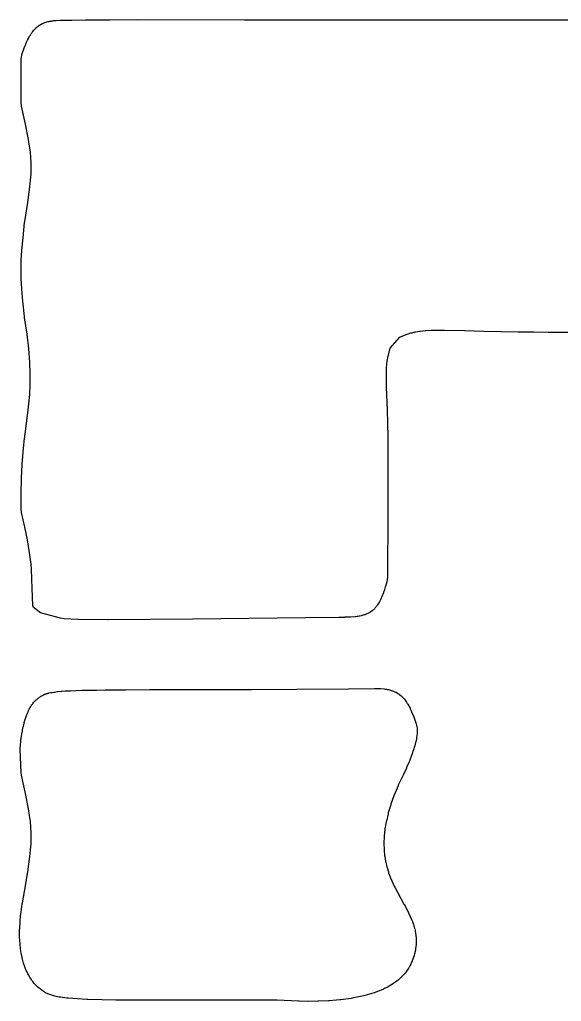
# Model space of a CAD drawing. Header units: millimetres. Extents: x 73.6 to 173.5, y -158 to -94.8.
# Drawn here: x 166.893 to 167.995, y -139.736 to -137.737 of the extents above; entities that cross this region are included whole.
import ezdxf

# ---------------------------------------------------------------- set-up
doc = ezdxf.new("R2010")
doc.units = ezdxf.units.MM
doc.layers.add('F.Mask', color=201, linetype='CONTINUOUS', true_color=0xd864ff)

msp = doc.modelspace()

# ---------------------------------------------------------------- linework, layer by layer
at = {"layer": 'F.Mask', "linetype": 'CONTINUOUS'}
for p, q in [((166.942189, -137.743313), (166.943637, -137.742776)), ((166.943637, -137.742776), (166.945802, -137.742051)), ((166.945802, -137.742051), (166.947617, -137.741506)), ((166.947617, -137.741506), (166.949701, -137.740949)), ((166.949701, -137.740949), (166.951809, -137.740453)), ((166.951809, -137.740453), (166.953668, -137.740068)), ((166.953668, -137.740068), (166.956244, -137.739606)), ((166.956244, -137.739606), (166.957748, -137.73937)), ((166.957748, -137.73937), (166.960748, -137.738964)), ((166.960748, -137.738964), (166.962131, -137.738803)), ((166.962131, -137.738803), (166.965366, -137.738489)), ((166.965366, -137.738489), (166.966796, -137.73838)), ((166.966796, -137.73838), (166.975337, -137.737904)), ((166.975337, -137.737904), (166.97659, -137.737857)), ((166.97659, -137.737857), (166.986507, -137.73766)), ((166.986507, -137.73766), (166.987118, -137.737653)), ((166.987118, -137.737653), (166.99876, -137.737623)), ((166.99876, -137.737623), (167.026544, -137.737527)), ((167.026544, -137.737527), (167.075904, -137.737027)), ((167.075904, -137.737027), (167.075903, -137.737026)), ((167.075903, -137.737026), (167.075936, -137.737026)), ((167.075936, -137.737026), (167.075937, -137.737027)), ((167.075937, -137.737027), (167.132679, -137.736818)), ((167.132679, -137.736818), (167.132701, -137.736818)), ((167.132701, -137.736818), (167.350501, -137.736978)), ((167.350501, -137.736978), (167.350501, -137.736979)), ((167.350501, -137.736979), (167.784623, -137.737353)), ((167.784623, -137.737353), (167.784623, -137.7374)), ((167.784623, -137.7374), (167.844217, -137.737404)), ((167.844217, -137.737404), (167.904598, -137.737457)), ((167.904598, -137.737457), (167.904598, -137.737409)), ((167.904598, -137.737409), (168.779546, -137.737482)), ((166.916369, -137.764785), (166.91786, -137.76266)), ((166.91786, -137.76266), (166.919167, -137.760917)), ((166.919167, -137.760917), (166.920581, -137.759149)), ((166.920581, -137.759149), (166.922058, -137.757422)), ((166.922058, -137.757422), (166.923267, -137.7561)), ((166.923267, -137.7561), (166.925207, -137.754139)), ((166.925207, -137.754139), (166.926296, -137.753122)), ((166.926296, -137.753122), (166.928286, -137.751399)), ((166.928286, -137.751399), (166.92928, -137.750602)), ((166.92928, -137.750602), (166.931677, -137.748844)), ((166.931677, -137.748844), (166.932673, -137.748177)), ((166.932673, -137.748177), (166.93498, -137.746758)), ((166.93498, -137.746758), (166.936042, -137.74616)), ((166.936042, -137.74616), (166.938579, -137.744864)), ((166.938579, -137.744864), (166.939696, -137.744349)), ((166.939696, -137.744349), (166.942189, -137.743313)), ((166.905998, -137.78411), (166.907923, -137.779883)), ((166.907923, -137.779883), (166.908516, -137.778643)), ((166.908516, -137.778643), (166.91038, -137.774937)), ((166.91038, -137.774937), (166.911032, -137.773703)), ((166.911032, -137.773703), (166.912769, -137.770564)), ((166.912769, -137.770564), (166.91367, -137.769031)), ((166.91367, -137.769031), (166.915271, -137.766449)), ((166.915271, -137.766449), (166.916369, -137.764785)), ((166.897796, -137.805462), (166.900752, -137.797086)), ((166.900752, -137.797086), (166.901141, -137.796038)), ((166.901141, -137.796038), (166.903197, -137.790761)), ((166.903197, -137.790761), (166.903522, -137.789958)), ((166.903522, -137.789958), (166.905585, -137.785055)), ((166.905585, -137.785055), (166.905998, -137.78411)), ((166.895637, -137.905437), (166.895814, -137.816962)), ((166.895814, -137.816962), (166.897796, -137.805462)), ((166.89641, -137.912816), (166.895637, -137.905437)), ((166.904256, -137.949501), (166.89641, -137.912816)), ((166.910405, -137.98076), (166.904256, -137.949501)), ((166.912649, -137.994118), (166.910405, -137.98076)), ((166.914315, -138.006323), (166.912649, -137.994118)), ((166.915445, -138.017874), (166.914315, -138.006323)), ((166.91601, -138.028315), (166.915445, -138.017874)), ((166.915708, -138.051703), (166.916134, -138.040155)), ((166.916053, -138.029704), (166.91601, -138.028315)), ((166.916134, -138.040155), (166.916053, -138.029704)), ((166.914768, -138.063984), (166.915708, -138.051703)), ((166.908956, -138.108837), (166.913325, -138.077341)), ((166.913325, -138.077341), (166.914768, -138.063984)), ((166.902785, -138.147927), (166.908956, -138.108837)), ((166.899456, -138.181041), (166.902526, -138.149945)), ((166.902526, -138.149945), (166.902785, -138.147927)), ((166.897216, -138.205894), (166.899447, -138.181127)), ((166.899447, -138.181127), (166.899456, -138.181041)), ((166.895842, -138.226573), (166.897157, -138.206645)), ((166.897157, -138.206645), (166.897216, -138.205894)), ((166.895338, -138.24519), (166.895444, -138.236926)), ((166.895444, -138.236926), (166.895467, -138.236025)), ((166.895467, -138.236025), (166.895795, -138.227473)), ((166.895795, -138.227473), (166.895842, -138.226573)), ((166.895338, -138.246034), (166.895338, -138.24519)), ((166.895434, -138.254313), (166.895338, -138.246034)), ((166.895452, -138.25511), (166.895434, -138.254313)), ((166.895746, -138.263685), (166.895452, -138.25511)), ((166.895797, -138.264721), (166.895746, -138.263685)), ((166.897067, -138.284571), (166.895797, -138.264721)), ((166.897131, -138.285416), (166.897067, -138.284571)), ((166.899298, -138.310089), (166.897131, -138.285416)), ((166.899312, -138.31024), (166.899298, -138.310089)), ((166.90235, -138.341504), (166.899312, -138.31024)), ((166.902555, -138.343197), (166.90235, -138.341504)), ((166.907511, -138.376931), (166.902555, -138.343197)), ((166.911018, -138.40732), (166.907511, -138.376931)), ((167.680548, -138.377991), (167.665351, -138.383998)), ((167.682962, -138.377153), (167.680548, -138.377991)), ((167.688531, -138.375484), (167.682962, -138.377153)), ((167.690631, -138.374937), (167.688531, -138.375484)), ((167.697419, -138.373426), (167.690631, -138.374937)), ((167.699243, -138.373079), (167.697419, -138.373426)), ((167.707262, -138.37181), (167.699243, -138.373079)), ((167.708854, -138.371601), (167.707262, -138.37181)), ((167.718088, -138.370642), (167.708854, -138.371601)), ((167.719443, -138.370532), (167.718088, -138.370642)), ((167.730537, -138.369886), (167.719443, -138.370532)), ((167.743355, -138.369608), (167.730537, -138.369886)), ((167.757327, -138.369771), (167.743355, -138.369608)), ((167.798354, -138.370773), (167.757327, -138.369771)), ((167.798435, -138.370775), (167.798354, -138.370773)), ((167.837244, -138.371624), (167.798435, -138.370775)), ((167.83731, -138.371626), (167.837243, -138.371624)), ((167.837243, -138.371624), (167.837244, -138.371624)), ((167.873545, -138.372337), (167.837309, -138.371626)), ((167.837309, -138.371626), (167.83731, -138.371626)), ((167.873599, -138.372338), (167.873545, -138.372337)), ((167.907425, -138.372902), (167.873599, -138.372338)), ((167.939002, -138.373354), (167.907424, -138.372902)), ((167.907424, -138.372902), (167.907425, -138.372902)), ((167.939003, -138.373354), (167.939002, -138.373354)), ((167.939078, -138.373355), (167.939003, -138.373354)), ((167.939079, -138.373355), (167.939078, -138.373355)), ((167.968523, -138.373709), (167.939079, -138.373355)), ((167.968525, -138.373709), (167.968523, -138.373709)), ((168.021147, -138.374146), (167.968525, -138.373709)), ((167.665351, -138.383998), (167.646213, -138.405838)), ((166.913146, -138.434197), (166.911018, -138.40732)), ((167.642051, -138.422508), (167.641623, -138.424513)), ((167.646213, -138.405838), (167.642051, -138.422508)), ((166.91409, -138.458229), (166.913146, -138.434197)), ((167.639526, -138.43917), (167.639022, -138.445952)), ((167.639661, -138.437788), (167.639526, -138.43917)), ((167.640415, -138.431555), (167.639661, -138.437788)), ((167.640664, -138.429894), (167.640415, -138.431555)), ((167.641623, -138.424513), (167.640664, -138.429894)), ((166.914011, -138.479983), (166.91409, -138.458229)), ((167.638949, -138.447446), (167.638525, -138.464883)), ((167.639022, -138.445952), (167.638949, -138.447446)), ((166.913093, -138.500035), (166.914011, -138.479983)), ((167.638525, -138.464883), (167.63891, -138.485055)), ((166.911494, -138.518993), (166.913093, -138.500035)), ((167.63891, -138.485055), (167.640837, -138.531597)), ((166.909415, -138.537442), (166.911494, -138.518993)), ((166.904446, -138.575013), (166.909415, -138.537442)), ((167.640837, -138.531597), (167.640851, -138.531961)), ((167.640851, -138.531961), (167.641707, -138.557546)), ((167.641707, -138.557546), (167.641727, -138.558429)), ((167.641727, -138.558429), (167.642071, -138.586115)), ((166.901911, -138.595339), (166.904385, -138.575496)), ((166.904385, -138.575496), (166.904447, -138.575014)), ((166.904447, -138.575014), (166.904446, -138.575013)), ((166.899569, -138.617574), (166.901835, -138.596004)), ((166.901835, -138.596004), (166.901911, -138.595339)), ((167.642074, -138.586636), (167.641958, -138.738582)), ((167.642071, -138.586115), (167.642074, -138.586636)), ((166.897594, -138.642049), (166.899495, -138.618384)), ((166.899495, -138.618384), (166.899569, -138.617574)), ((166.89752, -138.643171), (166.897594, -138.642049)), ((166.896173, -138.669656), (166.89752, -138.643171)), ((166.895489, -138.700668), (166.896137, -138.670646)), ((166.896137, -138.670646), (166.896173, -138.669656)), ((166.895481, -138.701702), (166.895489, -138.700668)), ((166.895702, -138.733159), (166.895481, -138.701702)), ((166.896498, -138.740336), (166.895702, -138.733159)), ((166.903025, -138.770338), (166.896498, -138.740336)), ((167.641957, -138.738862), (167.641221, -138.872074)), ((167.641958, -138.738582), (167.641957, -138.738862)), ((166.908339, -138.796269), (166.903025, -138.770338)), ((166.912129, -138.817473), (166.908339, -138.796269)), ((166.913553, -138.827029), (166.912129, -138.817473)), ((166.914712, -138.836347), (166.913553, -138.827029)), ((166.915648, -138.84563), (166.914712, -138.836347)), ((166.916412, -138.855253), (166.915648, -138.84563)), ((166.917555, -138.876806), (166.916412, -138.855253)), ((166.919203, -138.929452), (166.917555, -138.876806)), ((167.639964, -138.881163), (167.637319, -138.890744)), ((167.641221, -138.872074), (167.639964, -138.881163)), ((167.635041, -138.898078), (167.633342, -138.903051)), ((167.635329, -138.897195), (167.635041, -138.898078)), ((167.637018, -138.89177), (167.635329, -138.897195)), ((167.637319, -138.890744), (167.637018, -138.89177)), ((167.624921, -138.922275), (167.623894, -138.924076)), ((167.626361, -138.919562), (167.624921, -138.922275)), ((167.627111, -138.918065), (167.626361, -138.919562)), ((167.62866, -138.914774), (167.627111, -138.918065)), ((167.629247, -138.913457), (167.62866, -138.914774)), ((167.630828, -138.909707), (167.629247, -138.913457)), ((167.631362, -138.908366), (167.630828, -138.909707)), ((167.632983, -138.904055), (167.631362, -138.908366)), ((167.633342, -138.903051), (167.632983, -138.904055)), ((166.920413, -138.933699), (166.919203, -138.929452)), ((166.934669, -138.944633), (166.920413, -138.933699)), ((167.608739, -138.941508), (167.606208, -138.94324)), ((167.609554, -138.940896), (167.608739, -138.941508)), ((167.611855, -138.93901), (167.609554, -138.940896)), ((167.612746, -138.938212), (167.611855, -138.93901)), ((167.614772, -138.936249), (167.612746, -138.938212)), ((167.615755, -138.935215), (167.614772, -138.936249)), ((167.617558, -138.933163), (167.615755, -138.935215)), ((167.618634, -138.931837), (167.617558, -138.933163)), ((167.62013, -138.929853), (167.618634, -138.931837)), ((167.621361, -138.928094), (167.62013, -138.929853)), ((167.622568, -138.926247), (167.621361, -138.928094)), ((167.623894, -138.924076), (167.622568, -138.926247)), ((166.975852, -138.955659), (166.934669, -138.944633)), ((166.983273, -138.956809), (166.975852, -138.955659)), ((167.010675, -138.958067), (166.983273, -138.956809)), ((167.011962, -138.958102), (167.010675, -138.958067)), ((167.07213, -138.958597), (167.011962, -138.958102)), ((167.072635, -138.958597), (167.07213, -138.958597)), ((167.244203, -138.957679), (167.072635, -138.958597)), ((167.244573, -138.957676), (167.244203, -138.957679)), ((167.474676, -138.954739), (167.244573, -138.957676)), ((167.474733, -138.954601), (167.474676, -138.954739)), ((167.5422, -138.953971), (167.474733, -138.954601)), ((167.542527, -138.953967), (167.5422, -138.953971)), ((167.554077, -138.9538), (167.542527, -138.953967)), ((167.55489, -138.95378), (167.554077, -138.9538)), ((167.564704, -138.953426), (167.55489, -138.95378)), ((167.566181, -138.953341), (167.564704, -138.953426)), ((167.574636, -138.952683), (167.566181, -138.953341)), ((167.57612, -138.952534), (167.574636, -138.952683)), ((167.579367, -138.952136), (167.57612, -138.952534)), ((167.580787, -138.951933), (167.579367, -138.952136)), ((167.583679, -138.951457), (167.580787, -138.951933)), ((167.585377, -138.951137), (167.583679, -138.951457)), ((167.587859, -138.950608), (167.585377, -138.951137)), ((167.589728, -138.950156), (167.587859, -138.950608)), ((167.5918, -138.949596), (167.589728, -138.950156)), ((167.593921, -138.94895), (167.5918, -138.949596)), ((167.595605, -138.948378), (167.593921, -138.94895)), ((167.597942, -138.947491), (167.595605, -138.948378)), ((167.599259, -138.946935), (167.597942, -138.947491)), ((167.601724, -138.94578), (167.599259, -138.946935)), ((167.602879, -138.945182), (167.601724, -138.94578)), ((167.605277, -138.94382), (167.602879, -138.945182)), ((167.606208, -138.94324), (167.605277, -138.94382)), ((167.019567, -139.102323), (167.033344, -139.102007)), ((167.033344, -139.102007), (167.033345, -139.102008)), ((167.033345, -139.102008), (167.033737, -139.102)), ((167.033736, -139.101999), (167.049155, -139.101738)), ((167.033737, -139.102), (167.033736, -139.101999)), ((167.049155, -139.101738), (167.049156, -139.101739)), ((167.049156, -139.101739), (167.049296, -139.101736)), ((167.049296, -139.101736), (167.049297, -139.101737)), ((167.049297, -139.101737), (167.06681, -139.101531)), ((167.06681, -139.101531), (167.066842, -139.101531)), ((167.066842, -139.101531), (167.107726, -139.101227)), ((167.107726, -139.101227), (167.107744, -139.101226)), ((167.107744, -139.101226), (167.157009, -139.101037)), ((167.157008, -139.101036), (167.215686, -139.100886)), ((167.157009, -139.101037), (167.157008, -139.101036)), ((167.215686, -139.100886), (167.364797, -139.100479)), ((167.364797, -139.100479), (167.456908, -139.100103)), ((167.456908, -139.100103), (167.562073, -139.099538)), ((167.562073, -139.099538), (167.614713, -139.09865)), ((167.614713, -139.09865), (167.616165, -139.098657)), ((167.616165, -139.098657), (167.62501, -139.09888)), ((167.62501, -139.09888), (167.626954, -139.098983)), ((167.626954, -139.098983), (167.634511, -139.099602)), ((167.634511, -139.099602), (167.636584, -139.099834)), ((167.636584, -139.099834), (167.639229, -139.100212)), ((167.639229, -139.100212), (167.641, -139.100511)), ((167.641, -139.100511), (167.643422, -139.100982)), ((167.643422, -139.100982), (167.645456, -139.101441)), ((167.645456, -139.101441), (167.647526, -139.101975)), ((167.647526, -139.101975), (167.649771, -139.102634)), ((166.924174, -139.123533), (166.926261, -139.12158)), ((166.926261, -139.12158), (166.927219, -139.120754)), ((166.927219, -139.120754), (166.928709, -139.11954)), ((166.928709, -139.11954), (166.930333, -139.118287)), ((166.930333, -139.118287), (166.931278, -139.117584)), ((166.931278, -139.117584), (166.932804, -139.116485)), ((166.932804, -139.116485), (166.934502, -139.115338)), ((166.934502, -139.115338), (166.935643, -139.114615)), ((166.935643, -139.114615), (166.937673, -139.113421)), ((166.937673, -139.113421), (166.938914, -139.112747)), ((166.938914, -139.112747), (166.940796, -139.111796)), ((166.940796, -139.111796), (166.940991, -139.111704)), ((166.940991, -139.111704), (166.942283, -139.11113)), ((166.942283, -139.11113), (166.942863, -139.110886)), ((166.942863, -139.110886), (166.944132, -139.11038)), ((166.944132, -139.11038), (166.944836, -139.110115)), ((166.944836, -139.110115), (166.946019, -139.109693)), ((166.946019, -139.109693), (166.946842, -139.109416)), ((166.946842, -139.109416), (166.948097, -139.10902)), ((166.948097, -139.10902), (166.949154, -139.108709)), ((166.949154, -139.108709), (166.950229, -139.10841)), ((166.950229, -139.10841), (166.951255, -139.108141)), ((166.951255, -139.108141), (166.952809, -139.107772)), ((166.952809, -139.107772), (166.956293, -139.107027)), ((166.956293, -139.107027), (166.957862, -139.10673)), ((166.957862, -139.10673), (166.96229, -139.105997)), ((166.96229, -139.105997), (166.963557, -139.10581)), ((166.963557, -139.10581), (166.968957, -139.10512)), ((166.968957, -139.10512), (166.970134, -139.104989)), ((166.970134, -139.104989), (166.976694, -139.104368)), ((166.976694, -139.104368), (166.977571, -139.104295)), ((166.977571, -139.104295), (166.98546, -139.103722)), ((166.98546, -139.103722), (166.986143, -139.103678)), ((166.986143, -139.103678), (166.99533, -139.103181)), ((166.99533, -139.103181), (166.995826, -139.103157)), ((166.995826, -139.103157), (167.006743, -139.102709)), ((167.006743, -139.102709), (167.007026, -139.102699)), ((167.007026, -139.102699), (167.019285, -139.10233)), ((167.019285, -139.10233), (167.019567, -139.102323)), ((167.649771, -139.102634), (167.651456, -139.10319)), ((167.651456, -139.10319), (167.653864, -139.104086)), ((167.653864, -139.104086), (167.655288, -139.104676)), ((167.655288, -139.104676), (167.657779, -139.105825)), ((167.657779, -139.105825), (167.658967, -139.106431)), ((167.658967, -139.106431), (167.661521, -139.107871)), ((167.661521, -139.107871), (167.662611, -139.108547)), ((167.662611, -139.108547), (167.665032, -139.110194)), ((167.665032, -139.110194), (167.666125, -139.111006)), ((167.666125, -139.111006), (167.668342, -139.112797)), ((167.668342, -139.112797), (167.669463, -139.11378)), ((167.669463, -139.11378), (167.671533, -139.115751)), ((167.671533, -139.115751), (167.672773, -139.11703)), ((167.672773, -139.11703), (167.674484, -139.118928)), ((167.674484, -139.118928), (167.675879, -139.120593)), ((167.675879, -139.120593), (167.677327, -139.122443)), ((166.910366, -139.144249), (166.911403, -139.142071)), ((166.911403, -139.142071), (166.912068, -139.140747)), ((166.912068, -139.140747), (166.913202, -139.138601)), ((166.913202, -139.138601), (166.914008, -139.137156)), ((166.914008, -139.137156), (166.915172, -139.135183)), ((166.915172, -139.135183), (166.916069, -139.133743)), ((166.916069, -139.133743), (166.917164, -139.132078)), ((166.917164, -139.132078), (166.918388, -139.130334)), ((166.918388, -139.130334), (166.919364, -139.129025)), ((166.919364, -139.129025), (166.920824, -139.127199)), ((166.920824, -139.127199), (166.921716, -139.126154)), ((166.921716, -139.126154), (166.923421, -139.124298)), ((166.923421, -139.124298), (166.924174, -139.123533)), ((167.677327, -139.122443), (167.678896, -139.124591)), ((167.678896, -139.124591), (167.680092, -139.126337)), ((167.680092, -139.126337), (167.681792, -139.128988)), ((167.681792, -139.128988), (167.682708, -139.130498)), ((167.682708, -139.130498), (167.684549, -139.133711)), ((167.684549, -139.133711), (167.685326, -139.135141)), ((167.685326, -139.135141), (167.687256, -139.1389)), ((167.687256, -139.1389), (167.687832, -139.140076)), ((167.687832, -139.140076), (167.6898, -139.144302)), ((166.902047, -139.167815), (166.903914, -139.161349)), ((166.903914, -139.161349), (166.904436, -139.159699)), ((166.904436, -139.159699), (166.906515, -139.153648)), ((166.906515, -139.153648), (166.907231, -139.151749)), ((166.907231, -139.151749), (166.90959, -139.146003)), ((166.90959, -139.146003), (166.910366, -139.144249)), ((167.6898, -139.144302), (167.690481, -139.145866)), ((167.690481, -139.145866), (167.69488, -139.156681)), ((167.69488, -139.156681), (167.695451, -139.158183)), ((167.695451, -139.158183), (167.699853, -139.170665)), ((166.898429, -139.183605), (166.89978, -139.177062)), ((166.89978, -139.177062), (166.900059, -139.175825)), ((166.900059, -139.175825), (166.90168, -139.169192)), ((166.90168, -139.169192), (166.902047, -139.167815)), ((167.699853, -139.170665), (167.70063, -139.173163)), ((167.70063, -139.173163), (167.700672, -139.173316)), ((167.700672, -139.173316), (167.701385, -139.176554)), ((167.701385, -139.176554), (167.701434, -139.176841)), ((167.701434, -139.176841), (167.701791, -139.179557)), ((167.701791, -139.179557), (167.701867, -139.18039)), ((167.701867, -139.18039), (167.702004, -139.182778)), ((166.895238, -139.204133), (166.896916, -139.1922)), ((166.896916, -139.1922), (166.897109, -139.190983)), ((166.897109, -139.190983), (166.89822, -139.184691)), ((166.89822, -139.184691), (166.898429, -139.183605)), ((167.700258, -139.20123), (167.698979, -139.207226)), ((167.700663, -139.198978), (167.700258, -139.20123)), ((167.701404, -139.193897), (167.700663, -139.198978)), ((167.701707, -139.190957), (167.701404, -139.193897)), ((167.70197, -139.186584), (167.701707, -139.190957)), ((167.702025, -139.183711), (167.70197, -139.186584)), ((167.702004, -139.182778), (167.702025, -139.183711)), ((166.893745, -139.222823), (166.893817, -139.218884)), ((166.893817, -139.218884), (166.894084, -139.215315)), ((166.894084, -139.215315), (166.89416, -139.214452)), ((166.89416, -139.214452), (166.895078, -139.205445)), ((166.895078, -139.205445), (166.895238, -139.204133)), ((167.696477, -139.216763), (167.694352, -139.223658)), ((167.696859, -139.215429), (167.696477, -139.216763)), ((167.698598, -139.208822), (167.696859, -139.215429)), ((167.698979, -139.207226), (167.698598, -139.208822)), ((166.895535, -139.269432), (166.893745, -139.222823)), ((167.691213, -139.232792), (167.685927, -139.246535)), ((167.691659, -139.231564), (167.691213, -139.232792)), ((167.694006, -139.22472), (167.691659, -139.231564)), ((167.694352, -139.223658), (167.694006, -139.22472)), ((167.679889, -139.260649), (167.673081, -139.275121)), ((167.680392, -139.259528), (167.679889, -139.260649)), ((167.685431, -139.247757), (167.680392, -139.259528)), ((167.685927, -139.246535), (167.685431, -139.247757)), ((166.896282, -139.275397), (166.895535, -139.269432)), ((166.904247, -139.312663), (166.896282, -139.275397)), ((167.673081, -139.275121), (167.663459, -139.295689)), ((167.662915, -139.296923), (167.655192, -139.315571)), ((167.663459, -139.295689), (167.662915, -139.296923)), ((166.910409, -139.34401), (166.904247, -139.312663)), ((167.654664, -139.316938), (167.64844, -139.334323)), ((167.655192, -139.315571), (167.654664, -139.316938)), ((167.647945, -139.335831), (167.643112, -139.351972)), ((167.64844, -139.334323), (167.647945, -139.335831)), ((166.912648, -139.357344), (166.910409, -139.34401)), ((166.914317, -139.369576), (166.912648, -139.357344)), ((167.642667, -139.353629), (167.63911, -139.368569)), ((167.643112, -139.351972), (167.642667, -139.353629)), ((166.915445, -139.381114), (166.914317, -139.369576)), ((166.91601, -139.391565), (166.915445, -139.381114)), ((167.638741, -139.37036), (167.636326, -139.3842)), ((167.63911, -139.368569), (167.638741, -139.37036)), ((166.916053, -139.392953), (166.91601, -139.391565)), ((166.916134, -139.403407), (166.916053, -139.392953)), ((167.634525, -139.400958), (167.634055, -139.412865)), ((167.634674, -139.398924), (167.634525, -139.400958)), ((167.636053, -139.38614), (167.634674, -139.398924)), ((167.636326, -139.3842), (167.636053, -139.38614)), ((166.914768, -139.427207), (166.915707, -139.414959)), ((166.915707, -139.414959), (166.916134, -139.403407)), ((167.634055, -139.412865), (167.634044, -139.41492)), ((167.634044, -139.41492), (167.634366, -139.425976)), ((166.90896, -139.472016), (166.913324, -139.440569)), ((166.913324, -139.440569), (166.914768, -139.427207)), ((167.634366, -139.425976), (167.634502, -139.428083)), ((167.634502, -139.428083), (167.635534, -139.438426)), ((167.635534, -139.438426), (167.635805, -139.440447)), ((167.635805, -139.440447), (167.637459, -139.450231)), ((167.637459, -139.450231), (167.637856, -139.452182)), ((167.637856, -139.452182), (167.640067, -139.461467)), ((167.640067, -139.461467), (167.640551, -139.463254)), ((166.902659, -139.511892), (166.90896, -139.472016)), ((167.640551, -139.463254), (167.643268, -139.47218)), ((167.643268, -139.47218), (167.643799, -139.473764)), ((167.643799, -139.473764), (167.646862, -139.482124)), ((167.646862, -139.482124), (167.647643, -139.484046)), ((167.647643, -139.484046), (167.655328, -139.501241)), ((167.655328, -139.501241), (167.656347, -139.503304)), ((166.898145, -139.535003), (166.902659, -139.511892)), ((167.656347, -139.503304), (167.674881, -139.53747)), ((166.894727, -139.558814), (166.897841, -139.536801)), ((166.897841, -139.536801), (166.898145, -139.535003)), ((167.674881, -139.53747), (167.674881, -139.537471)), ((167.674881, -139.537471), (167.675034, -139.537755)), ((167.675034, -139.537755), (167.683438, -139.553509)), ((166.893386, -139.572823), (166.894525, -139.560535)), ((166.894525, -139.560535), (166.894727, -139.558814)), ((167.683438, -139.553509), (167.684506, -139.555688)), ((167.684506, -139.555688), (167.691112, -139.570427)), ((166.892603, -139.58749), (166.893278, -139.574318)), ((166.893278, -139.574318), (166.893386, -139.572823)), ((167.691112, -139.570427), (167.692194, -139.57314)), ((167.692194, -139.57314), (167.694423, -139.579492)), ((167.694423, -139.579492), (167.695178, -139.581925)), ((167.695178, -139.581925), (167.696925, -139.588378)), ((166.892507, -139.602748), (166.892558, -139.589134)), ((166.892558, -139.589134), (166.892603, -139.58749)), ((167.696925, -139.588378), (167.697577, -139.591259)), ((167.697577, -139.591259), (167.698728, -139.597586)), ((167.698728, -139.597586), (167.699162, -139.600825)), ((167.699162, -139.600825), (167.699715, -139.607178)), ((166.892558, -139.60474), (166.892507, -139.602748)), ((166.8933, -139.618303), (166.892558, -139.60474)), ((166.893512, -139.620685), (166.8933, -139.618303)), ((166.895145, -139.63394), (166.893512, -139.620685)), ((167.699529, -139.62078), (167.698728, -139.627735)), ((167.699757, -139.61721), (167.699529, -139.62078)), ((167.699715, -139.607178), (167.699843, -139.610672)), ((167.699843, -139.610672), (167.699757, -139.61721)), ((166.895612, -139.636773), (166.895145, -139.63394)), ((166.89831, -139.649769), (166.895612, -139.636773)), ((167.695676, -139.641888), (167.693096, -139.650033)), ((167.696509, -139.638761), (167.695676, -139.641888)), ((167.698158, -139.631172), (167.696509, -139.638761)), ((167.698728, -139.627735), (167.698158, -139.631172)), ((166.898902, -139.65218), (166.89831, -139.649769)), ((166.900497, -139.6578), (166.898902, -139.65218)), ((166.901074, -139.659637), (166.900497, -139.6578)), ((166.90301, -139.665262), (166.901074, -139.659637)), ((167.689093, -139.659697), (167.687221, -139.66338)), ((167.691823, -139.653429), (167.689093, -139.659697)), ((167.693096, -139.650033), (167.691823, -139.653429)), ((166.90374, -139.667192), (166.90301, -139.665262)), ((166.905958, -139.67257), (166.90374, -139.667192)), ((166.90686, -139.674574), (166.905958, -139.67257)), ((166.909316, -139.679602), (166.90686, -139.674574)), ((166.910465, -139.681757), (166.909316, -139.679602)), ((166.913154, -139.686404), (166.910465, -139.681757)), ((167.67535, -139.680454), (167.670718, -139.685389)), ((167.677818, -139.677517), (167.67535, -139.680454)), ((167.681723, -139.672318), (167.677818, -139.677517)), ((167.683956, -139.66896), (167.681723, -139.672318)), ((167.687221, -139.66338), (167.683956, -139.66896)), ((166.91458, -139.688664), (166.913154, -139.686404)), ((166.917512, -139.692942), (166.91458, -139.688664)), ((166.919196, -139.695196), (166.917512, -139.692942)), ((166.922422, -139.699171), (166.919196, -139.695196)), ((166.924324, -139.701324), (166.922422, -139.699171)), ((166.927814, -139.704962), (166.924324, -139.701324)), ((167.65182, -139.700531), (167.644934, -139.704712)), ((167.654211, -139.698941), (167.65182, -139.700531)), ((167.660363, -139.694476), (167.654211, -139.698941)), ((167.662819, -139.692518), (167.660363, -139.694476)), ((167.66823, -139.68779), (167.662819, -139.692518)), ((167.670718, -139.685389), (167.66823, -139.68779)), ((166.930133, -139.707167), (166.927814, -139.704962)), ((166.933998, -139.710521), (166.930133, -139.707167)), ((166.937376, -139.713111), (166.933998, -139.710521)), ((166.941007, -139.715561), (166.937376, -139.713111)), ((166.945309, -139.718039), (166.941007, -139.715561)), ((166.949627, -139.720133), (166.945309, -139.718039)), ((166.953942, -139.721882), (166.949627, -139.720133)), ((166.960311, -139.723982), (166.953942, -139.721882)), ((167.612094, -139.719008), (167.592579, -139.7246)), ((167.614468, -139.718235), (167.612094, -139.719008)), ((167.622942, -139.715133), (167.614468, -139.718235)), ((167.624877, -139.71436), (167.622942, -139.715133)), ((167.633077, -139.710804), (167.624877, -139.71436)), ((167.635126, -139.709836), (167.633077, -139.710804)), ((167.642733, -139.705941), (167.635126, -139.709836)), ((167.644934, -139.704712), (167.642733, -139.705941)), ((166.963886, -139.724954), (166.960311, -139.723982)), ((166.973221, -139.726968), (166.963886, -139.724954)), ((166.97583, -139.727428), (166.973221, -139.726968)), ((166.988504, -139.72917), (166.97583, -139.727428)), ((166.990985, -139.729422), (166.988504, -139.72917)), ((167.029599, -139.731956), (166.990985, -139.729422)), ((167.031225, -139.732026), (167.029599, -139.731956)), ((167.088623, -139.733172), (167.031225, -139.732026)), ((167.089205, -139.733179), (167.088623, -139.733172)), ((167.169742, -139.73339), (167.089205, -139.733179)), ((167.169764, -139.73339), (167.169742, -139.73339)), ((167.415436, -139.732941), (167.169764, -139.73339)), ((167.417081, -139.732983), (167.415436, -139.732941)), ((167.460362, -139.735279), (167.417081, -139.732983)), ((167.461367, -139.735316), (167.460362, -139.735279)), ((167.479155, -139.735693), (167.461367, -139.735316)), ((167.480212, -139.735701), (167.479155, -139.735693)), ((167.499723, -139.735558), (167.480212, -139.735701)), ((167.50085, -139.735531), (167.499723, -139.735558)), ((167.521622, -139.734679), (167.50085, -139.735531)), ((167.523106, -139.734587), (167.521622, -139.734679)), ((167.544319, -139.732812), (167.523106, -139.734587)), ((167.546091, -139.732617), (167.544319, -139.732812)), ((167.567235, -139.729749), (167.546091, -139.732617)), ((167.569419, -139.729381), (167.567235, -139.729749)), ((167.589875, -139.725258), (167.569419, -139.729381)), ((167.592579, -139.7246), (167.589875, -139.725258))]:
    msp.add_line(p, q, dxfattribs=at)

doc.saveas('drawing.dxf')
